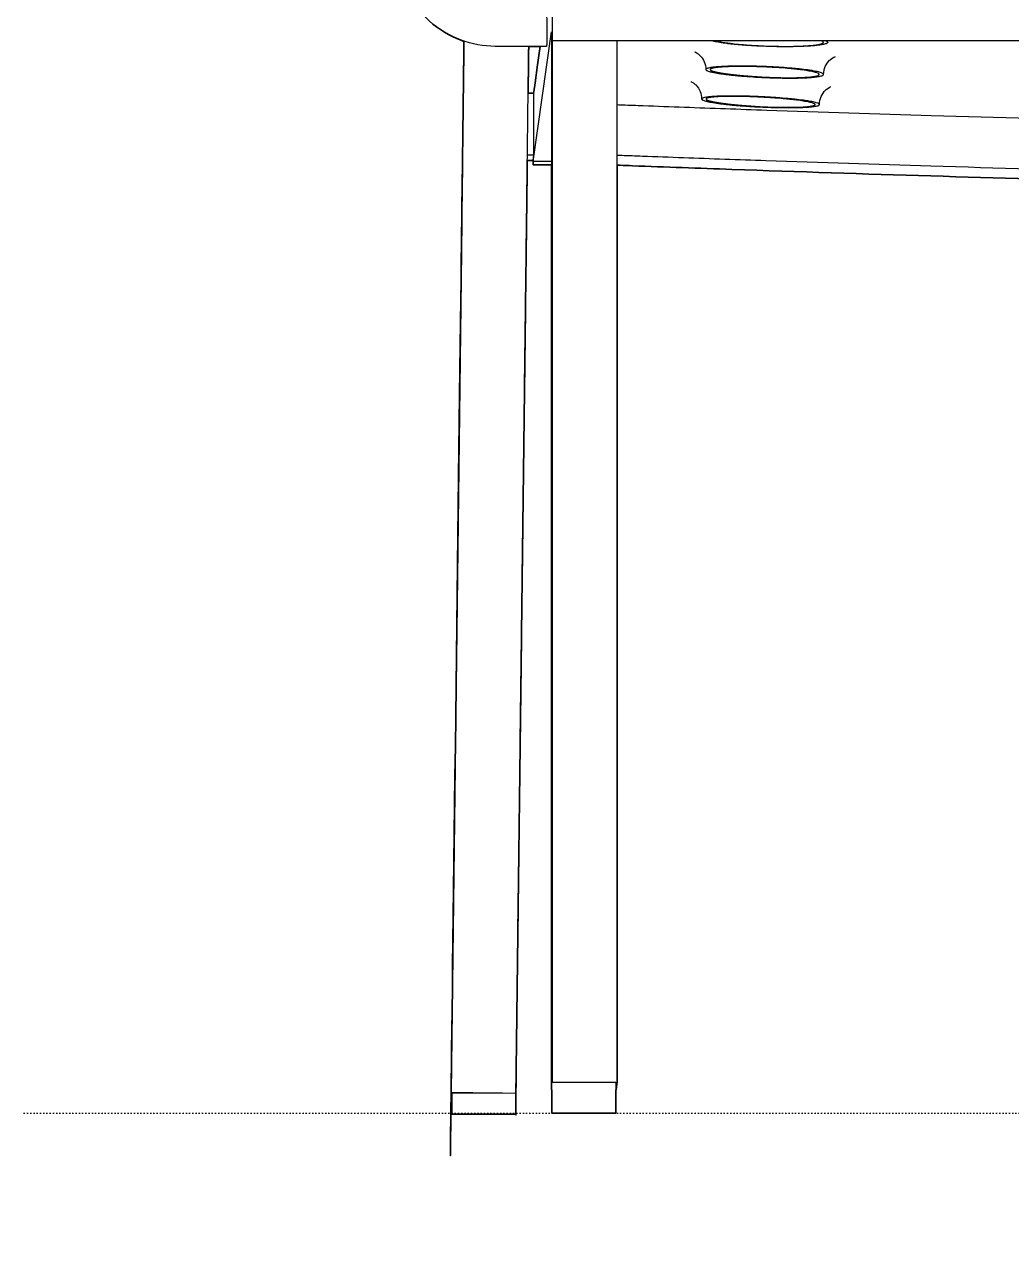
# Model space of a CAD drawing. Header units: millimetres. Extents: x 0 to 2809, y -1128 to 717.
# Drawn here: x 0 to 335.1, y -43 to 369.6 of the extents above; entities that cross this region are included whole.
import ezdxf

# ---------------------------------------------------------------- set-up
doc = ezdxf.new("R2010")
doc.units = ezdxf.units.MM
doc.linetypes.add('Dots', pattern=[1, 0, -1])
doc.layers.add('Blocks', color=7, linetype='Continuous')
for name, color, linetype, lineweight, true_color in [('Blocks$Inner', 7, 'Continuous', 25, 0x007f00), ('Blocks$Outline', 7, 'Continuous', 35, 0xff3f3f), ('Groud', 7, 'Dots', 25, 0x243775)]:
    doc.layers.add(name, color=color, linetype=linetype, lineweight=lineweight, true_color=true_color)

# ---------------------------------------------------------------- blocks, each defined once
blk = doc.blocks.new('Balcony Lounge Bench w Arm Front')
at = {"layer": 'Blocks$Inner'}
for points in [[(178.93, 321.91), (172.68, 321.91), (172.69, 322.96), (178.93, 367.06), (178.93, 7.89), (179.03, 7.89)], [(179.21, 364.18), (179.2, 364), (179.2, 10.55)], [(200.83, 7.89), (200.94, 7.89), (201.2, 10.55), (201.21, 364), (179.2, 364)], [(1224.49, 364), (1060.55, 364), (874.6, 364), (778.67, 364), (712.85, 364), (647.03, 364), (551.1, 364), (365.15, 364), (201.21, 364)], [(172.86, 346.24), (172.92, 346.62), (173.35, 349.7), (174.22, 355.86), (174.33, 356.63), (174.44, 357.4), (174.66, 358.94), (175.1, 362.02), (175.11, 362.1)], [(170.73, 323.39), (172.68, 323.38), (172.69, 323.48), (172.93, 325.14), (170.76, 325.14)], [(148.36, 292.51), (144.87, 7.02), (166.87, 6.74)]]:
    blk.add_lwpolyline(points, dxfattribs=at)
for points, knots in [([(159.84, 362.1), (155.9, 362.1), (151.96, 362.8), (148.27, 364.17), (144.31, 365.63), (140.63, 367.86), (137.51, 370.69), (134.39, 373.52), (131.82, 376.96), (130.01, 380.75), (128.31, 384.27), (127.27, 388.11), (126.95, 392)], [245.560472, 245.560472, 245.560472, 245.560472, 257.438927, 257.438927, 257.438927, 270.218549, 270.218549, 270.218549, 283.010928, 283.010928, 283.010928, 294.918124, 294.918124, 294.918124, 294.918124]), ([(179.19, 379.96), (179.19, 379.9), (179.19, 379.87), (179.19, 379.67), (179.19, 379.48), (179.19, 378.93), (179.19, 378.56), (179.19, 377.45), (179.19, 376.71), (179.19, 374.5), (179.2, 373.02), (179.2, 369.09), (179.2, 366.63), (179.21, 364.18)], [19.087809, 19.087809, 19.087809, 19.087809, 19.162722, 19.162722, 19.762027, 19.762027, 20.960637, 20.960637, 23.357858, 23.357858, 28.152299, 28.152299, 36.12911, 36.12911, 36.12911, 36.12911]), ([(177.28, 372.1), (177.29, 372.1), (177.3, 371.92), (177.33, 370.96), (177.34, 369.92), (177.34, 368.66), (177.35, 367.4), (177.35, 366.03), (177.33, 363.66), (177.32, 362.76), (177.3, 362.35)], [212.002112, 212.002112, 212.002112, 212.002112, 214.40128, 214.40128, 218.430169, 218.430169, 218.430169, 222.458983, 222.458983, 226.487763, 226.487763, 226.487763, 226.487763]), ([(250.7, 362.12), (250.68, 362.13), (250.65, 362.13), (249.98, 362.15), (249.33, 362.18), (247.41, 362.28), (246.17, 362.35), (244.35, 362.48), (243.76, 362.52), (242.61, 362.62), (242.05, 362.66), (240.97, 362.77), (240.45, 362.82), (239.7, 362.9), (239.45, 362.93), (238.96, 362.98), (238.73, 363.01), (237.57, 363.15), (236.75, 363.27), (235.67, 363.45), (235.34, 363.51), (234.88, 363.61), (234.73, 363.64), (234.45, 363.7), (234.32, 363.73), (233.89, 363.84), (233.63, 363.92), (233.41, 364)], [62.897872, 62.897872, 62.897872, 62.897872, 62.96315, 62.96315, 64.927697, 64.927697, 68.856792, 68.856792, 70.82134, 70.82134, 72.785887, 72.785887, 74.750434, 74.750434, 75.732708, 75.732708, 76.714982, 76.714982, 80.644077, 80.644077, 82.608624, 82.608624, 83.590898, 83.590898, 84.573172, 84.573172, 87.045693, 87.045693, 87.045693, 87.045693]), ([(234.94, 364), (234.96, 363.99), (234.98, 363.99), (235.18, 363.92), (235.38, 363.86), (235.72, 363.78), (235.85, 363.75), (236.1, 363.69), (236.24, 363.66), (236.95, 363.51), (237.62, 363.4), (238.77, 363.23), (239.17, 363.18), (239.82, 363.1), (240.04, 363.07), (240.49, 363.02), (240.71, 362.99), (241.88, 362.86), (242.88, 362.77), (244.48, 362.63), (245.03, 362.59), (246.15, 362.51), (246.72, 362.47), (248.45, 362.37), (249.63, 362.3), (250.85, 362.25)], [52.746069, 52.746069, 52.746069, 52.746069, 53.057077, 53.057077, 55.709931, 55.709931, 57.036358, 57.036358, 58.362785, 58.362785, 63.668493, 63.668493, 66.321347, 66.321347, 67.647773, 67.647773, 68.9742, 68.9742, 74.279908, 74.279908, 76.932762, 76.932762, 79.585616, 79.585616, 84.891324, 84.891324, 84.891324, 84.891324]), ([(272.05, 364.01), (272.26, 363.92), (272.42, 363.84), (272.62, 363.69), (272.68, 363.63), (272.73, 363.5), (272.73, 363.43), (272.63, 363.24), (272.44, 363.12), (271.98, 362.95), (271.8, 362.89), (271.37, 362.78), (271.13, 362.73), (270.34, 362.58), (269.7, 362.49), (268.58, 362.36), (268.18, 362.33), (267.35, 362.25), (266.91, 362.22), (265.99, 362.16), (265.51, 362.13), (264.51, 362.08), (263.99, 362.06), (262.37, 362.01), (261.24, 361.98), (259.48, 361.97), (258.88, 361.96), (257.66, 361.97), (257.03, 361.97), (255.15, 361.99), (253.89, 362.02), (252.61, 362.06)], [24.219435, 24.219435, 24.219435, 24.219435, 26.679948, 26.679948, 28.585659, 28.585659, 30.491369, 30.491369, 34.30279, 34.30279, 36.208501, 36.208501, 38.114212, 38.114212, 41.925633, 41.925633, 43.831343, 43.831343, 45.737054, 45.737054, 47.642764, 47.642764, 49.548475, 49.548475, 53.359896, 53.359896, 55.265607, 55.265607, 57.171317, 57.171317, 60.982738, 60.982738, 60.982738, 60.982738]), ([(252.62, 362.19), (253.8, 362.15), (254.97, 362.12), (256.71, 362.1), (257.29, 362.09), (258.42, 362.09), (258.97, 362.09), (260.6, 362.1), (261.65, 362.12), (263.14, 362.17), (263.63, 362.19), (264.55, 362.23), (264.99, 362.26), (265.84, 362.31), (266.25, 362.34), (267.02, 362.41), (267.39, 362.44), (268.43, 362.56), (269.02, 362.64), (269.75, 362.78), (269.98, 362.83), (270.37, 362.93), (270.54, 362.99), (270.96, 363.15), (271.13, 363.26), (271.22, 363.41), (271.22, 363.44), (271.22, 363.48)], [86.662972, 86.662972, 86.662972, 86.662972, 90.188654, 90.188654, 91.951495, 91.951495, 93.714336, 93.714336, 97.240019, 97.240019, 99.00286, 99.00286, 100.765701, 100.765701, 102.528542, 102.528542, 104.291383, 104.291383, 107.817066, 107.817066, 109.579907, 109.579907, 111.342748, 111.342748, 114.86843, 114.86843, 115.857402, 115.857402, 115.857402, 115.857402]), ([(271.22, 363.48), (271.22, 363.5), (271.22, 363.53), (271.18, 363.62), (271.13, 363.68), (270.93, 363.83), (270.76, 363.91), (270.53, 364)], [115.857402, 115.857402, 115.857402, 115.857402, 116.631271, 116.631271, 118.394112, 118.394112, 120.959101, 120.959101, 120.959101, 120.959101]), ([(227.64, 360.16), (227.63, 360.17), (227.7, 360.14), (227.86, 360.07), (227.97, 360.01), (228.13, 359.93), (228.34, 359.8), (228.59, 359.64), (228.89, 359.42), (229.22, 359.12), (229.29, 359.05), (229.37, 358.98), (229.44, 358.91), (230.53, 357.79), (231.32, 356.07), (231.32, 354.24)], [31.441992, 31.441992, 31.441992, 31.441992, 33.412142, 33.412142, 33.412142, 34.834972, 34.834972, 34.834972, 36.578069, 36.578069, 36.578069, 36.975556, 36.975556, 36.975556, 42.859267, 42.859267, 42.859267, 42.859267]), ([(251.48, 355.23), (251.15, 355.24), (250.82, 355.25), (250.16, 355.27), (249.84, 355.29), (248.86, 355.32), (248.22, 355.33), (246.94, 355.36), (246.3, 355.37), (245.05, 355.39), (244.42, 355.39), (242.6, 355.4), (241.44, 355.39), (239.8, 355.36), (239.27, 355.34), (238.25, 355.31), (237.76, 355.29), (236.36, 355.22), (235.53, 355.17), (234.42, 355.07), (234.07, 355.03), (233.44, 354.95), (233.16, 354.91), (232.65, 354.83), (232.43, 354.78), (232.04, 354.69), (231.87, 354.64), (231.47, 354.48), (231.33, 354.37), (231.32, 354.25)], [137.071763, 137.071763, 137.071763, 137.071763, 138.054871, 138.054871, 139.037978, 139.037978, 141.004193, 141.004193, 142.970408, 142.970408, 144.936623, 144.936623, 148.869053, 148.869053, 150.835268, 150.835268, 152.801483, 152.801483, 156.733913, 156.733913, 158.700128, 158.700128, 160.666342, 160.666342, 162.632557, 162.632557, 164.598772, 164.598772, 168.531202, 168.531202, 168.531202, 168.531202]), ([(269.82, 352.55), (269.82, 352.57), (269.81, 352.6), (269.78, 352.68), (269.72, 352.74), (269.48, 352.92), (269.21, 353.04), (268.64, 353.23), (268.42, 353.29), (267.94, 353.41), (267.67, 353.47), (267.09, 353.6), (266.78, 353.66), (266.1, 353.78), (265.74, 353.84), (264.58, 354.02), (263.73, 354.13), (262.36, 354.29), (261.88, 354.35), (260.89, 354.45), (260.38, 354.5), (258.81, 354.64), (257.73, 354.73), (256.04, 354.85), (255.46, 354.89), (254.3, 354.96), (253.72, 354.99), (253.13, 355.02)], [259.627686, 259.627686, 259.627686, 259.627686, 260.41023, 260.41023, 262.177288, 262.177288, 265.711404, 265.711404, 267.478462, 267.478462, 269.24552, 269.24552, 271.012578, 271.012578, 272.779635, 272.779635, 276.313751, 276.313751, 278.080809, 278.080809, 279.847867, 279.847867, 283.381983, 283.381983, 285.149041, 285.149041, 286.916099, 286.916099, 286.916099, 286.916099]), ([(271.32, 352.55), (271.32, 352.57), (271.31, 352.6), (271.27, 352.69), (271.22, 352.75), (270.95, 352.94), (270.66, 353.07), (270.05, 353.27), (269.81, 353.34), (269.29, 353.47), (269, 353.54), (268.37, 353.66), (268.03, 353.73), (267.3, 353.86), (266.9, 353.92), (265.65, 354.11), (264.74, 354.23), (263.25, 354.4), (262.74, 354.45), (261.66, 354.56), (261.11, 354.61), (259.42, 354.76), (258.24, 354.85), (256.42, 354.97), (255.8, 355.01), (254.54, 355.08), (253.91, 355.12), (253.28, 355.15)], [105.771648, 105.771648, 105.771648, 105.771648, 106.617513, 106.617513, 108.527702, 108.527702, 112.34808, 112.34808, 114.258269, 114.258269, 116.168458, 116.168458, 118.078647, 118.078647, 119.988837, 119.988837, 123.809215, 123.809215, 125.719404, 125.719404, 127.629593, 127.629593, 131.449972, 131.449972, 133.360161, 133.360161, 135.27035, 135.27035, 135.27035, 135.27035]), ([(271.32, 352.57), (271.32, 354.48), (272.17, 356.23), (273.35, 357.36), (273.39, 357.4), (273.43, 357.44), (273.48, 357.48), (274.54, 358.45), (275.19, 358.6), (275.29, 358.61)], [0.020965, 0.020965, 0.020965, 0.020965, 6.126511, 6.126511, 6.126511, 6.351911, 6.351911, 6.351911, 11.612078, 11.612078, 11.612078, 11.612078]), ([(231.32, 354.24), (231.32, 354.18), (231.35, 354.13), (231.43, 354.04), (231.47, 354.01), (231.56, 353.95), (231.61, 353.92), (231.92, 353.76), (232.28, 353.63), (232.9, 353.47), (233.03, 353.43), (233.3, 353.37), (233.45, 353.34), (233.91, 353.24), (234.24, 353.17), (235.31, 352.97), (236.13, 352.85), (237.28, 352.69), (237.52, 352.66), (238, 352.59), (238.25, 352.56), (239, 352.47), (239.52, 352.41), (240.6, 352.3), (241.15, 352.24), (242.02, 352.16), (242.31, 352.13), (242.9, 352.08), (243.2, 352.05), (244.71, 351.93), (245.95, 351.83), (247.87, 351.71), (248.52, 351.67), (249.23, 351.63), (249.3, 351.63), (249.36, 351.63)], [42.859267, 42.859267, 42.859267, 42.859267, 44.651073, 44.651073, 45.63418, 45.63418, 46.617288, 46.617288, 50.549718, 50.549718, 51.532825, 51.532825, 52.515933, 52.515933, 54.482147, 54.482147, 58.414577, 58.414577, 59.397685, 59.397685, 60.380792, 60.380792, 62.347007, 62.347007, 64.313222, 64.313222, 65.29633, 65.29633, 66.279437, 66.279437, 70.211867, 70.211867, 72.178082, 72.178082, 72.369436, 72.369436, 72.369436, 72.369436]), ([(251.15, 351.54), (252.43, 351.48), (253.7, 351.43), (255.58, 351.38), (256.2, 351.37), (257.43, 351.35), (258.03, 351.34), (259.8, 351.32), (260.93, 351.33), (262.55, 351.35), (263.08, 351.36), (264.08, 351.39), (264.56, 351.41), (265.48, 351.45), (265.92, 351.48), (266.76, 351.53), (267.16, 351.56), (268.29, 351.66), (268.92, 351.74), (269.73, 351.87), (269.97, 351.91), (270.39, 352.01), (270.58, 352.06), (271.04, 352.22), (271.22, 352.33), (271.31, 352.48), (271.32, 352.51), (271.32, 352.55)], [74.144297, 74.144297, 74.144297, 74.144297, 77.964675, 77.964675, 79.874864, 79.874864, 81.785054, 81.785054, 85.605432, 85.605432, 87.515621, 87.515621, 89.42581, 89.42581, 91.335999, 91.335999, 93.246188, 93.246188, 97.066567, 97.066567, 98.976756, 98.976756, 100.886945, 100.886945, 104.707323, 104.707323, 105.771648, 105.771648, 105.771648, 105.771648]), ([(251.16, 351.67), (252.35, 351.61), (253.52, 351.56), (255.26, 351.51), (255.84, 351.49), (256.97, 351.47), (257.53, 351.46), (259.16, 351.44), (260.21, 351.44), (261.71, 351.46), (262.2, 351.47), (263.12, 351.49), (263.57, 351.51), (264.42, 351.54), (264.83, 351.57), (265.6, 351.61), (265.98, 351.64), (267.01, 351.73), (267.6, 351.8), (268.34, 351.92), (268.57, 351.96), (268.96, 352.05), (269.13, 352.09), (269.56, 352.24), (269.73, 352.34), (269.81, 352.48), (269.82, 352.51), (269.82, 352.55)], [230.370246, 230.370246, 230.370246, 230.370246, 233.904362, 233.904362, 235.67142, 235.67142, 237.438478, 237.438478, 240.972594, 240.972594, 242.739651, 242.739651, 244.506709, 244.506709, 246.273767, 246.273767, 248.040825, 248.040825, 251.574941, 251.574941, 253.341999, 253.341999, 255.109057, 255.109057, 258.643172, 258.643172, 259.627686, 259.627686, 259.627686, 259.627686]), ([(226.21, 350.17), (226.21, 350.17), (226.27, 350.15), (226.41, 350.08), (226.52, 350.03), (226.67, 349.96), (226.87, 349.83), (227.12, 349.68), (227.41, 349.48), (227.73, 349.19), (227.83, 349.1), (227.94, 349), (228.04, 348.89), (229.13, 347.77), (229.91, 346.06), (229.91, 344.22)], [31.536897, 31.536897, 31.536897, 31.536897, 33.415913, 33.415913, 33.415913, 34.829079, 34.829079, 34.829079, 36.549699, 36.549699, 36.549699, 37.101306, 37.101306, 37.101306, 42.957028, 42.957028, 42.957028, 42.957028]), ([(269.91, 342.34), (269.91, 344.25), (270.76, 346.03), (271.96, 347.19), (272.05, 347.27), (272.14, 347.35), (272.23, 347.43), (272.95, 348.05), (273.47, 348.31), (273.76, 348.42)], [117.54892, 117.54892, 117.54892, 117.54892, 123.64405, 123.64405, 123.64405, 124.091917, 124.091917, 124.091917, 127.522746, 127.522746, 127.522746, 127.522746]), ([(250.08, 344.98), (249.75, 345), (249.42, 345.01), (248.77, 345.04), (248.44, 345.05), (247.46, 345.09), (246.82, 345.12), (245.54, 345.16), (244.91, 345.17), (243.96, 345.19), (243.65, 345.2), (243.03, 345.21), (242.72, 345.22), (241.2, 345.24), (240.05, 345.24), (238.41, 345.23), (237.88, 345.22), (236.85, 345.2), (236.36, 345.18), (234.96, 345.13), (234.13, 345.09), (233.02, 345), (232.67, 344.97), (232.04, 344.9), (231.76, 344.86), (231.25, 344.78), (231.03, 344.74), (230.63, 344.65), (230.47, 344.61), (230.07, 344.46), (229.93, 344.35), (229.91, 344.24)], [159.766668, 159.766668, 159.766668, 159.766668, 160.749884, 160.749884, 161.7331, 161.7331, 163.699532, 163.699532, 165.665964, 165.665964, 166.64918, 166.64918, 167.632396, 167.632396, 171.56526, 171.56526, 173.531692, 173.531692, 175.498124, 175.498124, 179.430988, 179.430988, 181.39742, 181.39742, 183.363852, 183.363852, 185.330284, 185.330284, 187.296716, 187.296716, 191.22958, 191.22958, 191.22958, 191.22958]), ([(229.91, 344.22), (229.91, 344.17), (229.94, 344.12), (230.02, 344.04), (230.06, 344.01), (230.15, 343.94), (230.2, 343.91), (230.51, 343.76), (230.88, 343.63), (231.49, 343.47), (231.62, 343.44), (231.89, 343.37), (232.04, 343.34), (232.5, 343.24), (232.83, 343.17), (233.9, 342.98), (234.72, 342.85), (235.87, 342.69), (236.11, 342.66), (236.59, 342.6), (236.84, 342.57), (237.59, 342.48), (238.11, 342.42), (239.19, 342.3), (239.74, 342.24), (240.6, 342.16), (240.89, 342.13), (241.49, 342.08), (241.79, 342.06), (243.3, 341.93), (244.54, 341.83), (246.46, 341.71), (247.1, 341.67), (247.84, 341.63), (247.91, 341.62), (247.99, 341.62)], [42.957028, 42.957028, 42.957028, 42.957028, 44.738124, 44.738124, 45.72134, 45.72134, 46.704556, 46.704556, 50.63742, 50.63742, 51.620636, 51.620636, 52.603852, 52.603852, 54.570284, 54.570284, 58.503148, 58.503148, 59.486364, 59.486364, 60.46958, 60.46958, 62.436012, 62.436012, 64.402444, 64.402444, 65.38566, 65.38566, 66.368876, 66.368876, 70.30174, 70.30174, 72.268172, 72.268172, 72.500084, 72.500084, 72.500084, 72.500084]), ([(268.41, 342.34), (268.41, 342.36), (268.41, 342.39), (268.37, 342.46), (268.32, 342.51), (268.07, 342.68), (267.8, 342.79), (267.23, 342.96), (267.01, 343.02), (266.53, 343.14), (266.26, 343.2), (265.68, 343.31), (265.36, 343.37), (264.68, 343.49), (264.32, 343.55), (263.16, 343.72), (262.31, 343.83), (260.93, 343.99), (260.45, 344.05), (259.46, 344.15), (258.95, 344.2), (257.38, 344.35), (256.29, 344.44), (254.6, 344.57), (254.03, 344.61), (252.87, 344.69), (252.28, 344.73), (251.69, 344.76)], [384.634927, 384.634927, 384.634927, 384.634927, 385.792448, 385.792448, 388.371963, 388.371963, 393.530994, 393.530994, 396.110509, 396.110509, 398.690024, 398.690024, 401.269539, 401.269539, 403.849054, 403.849054, 409.008084, 409.008084, 411.587599, 411.587599, 414.167114, 414.167114, 419.326144, 419.326144, 421.905659, 421.905659, 424.485174, 424.485174, 424.485174, 424.485174]), ([(269.91, 342.34), (269.91, 342.36), (269.91, 342.39), (269.87, 342.47), (269.81, 342.53), (269.55, 342.7), (269.25, 342.82), (268.63, 343.01), (268.4, 343.07), (267.87, 343.2), (267.58, 343.26), (266.95, 343.38), (266.61, 343.44), (265.88, 343.56), (265.49, 343.63), (264.23, 343.81), (263.32, 343.93), (261.83, 344.1), (261.31, 344.15), (260.24, 344.26), (259.68, 344.32), (257.98, 344.47), (256.81, 344.56), (254.98, 344.7), (254.36, 344.74), (253.11, 344.82), (252.47, 344.86), (251.84, 344.89)], [117.54892, 117.54892, 117.54892, 117.54892, 118.706451, 118.706451, 121.286112, 121.286112, 126.445435, 126.445435, 129.025096, 129.025096, 131.604757, 131.604757, 134.184419, 134.184419, 136.76408, 136.76408, 141.923403, 141.923403, 144.503064, 144.503064, 147.082725, 147.082725, 152.242048, 152.242048, 154.821709, 154.821709, 157.40137, 157.40137, 157.40137, 157.40137]), ([(712.85, 332.4), (667.86, 332.4), (622.87, 332.62), (577.88, 333.07), (532.87, 333.53), (487.86, 334.22), (442.86, 335.13), (397.85, 336.04), (352.85, 337.17), (307.86, 338.54), (289.23, 339.1), (270.6, 339.71), (251.98, 340.35), (242.66, 340.68), (233.35, 341.01), (224.04, 341.35), (219.38, 341.52), (214.73, 341.7), (210.07, 341.87), (207.74, 341.96), (205.41, 342.05), (203.09, 342.14), (202.5, 342.16), (201.92, 342.18), (201.34, 342.2), (201.29, 342.21), (201.25, 342.21), (201.21, 342.21)], [-518.79142, -518.79142, -518.79142, -518.79142, -383.814278, -383.814278, -383.814278, -248.76604, -248.76604, -248.76604, -113.7149, -113.7149, -113.7149, -57.79422, -57.79422, -57.79422, -29.839201, -29.839201, -29.839201, -15.856407, -15.856407, -15.856407, -8.866597, -8.866597, -8.866597, -7.115836, -7.115836, -7.115836, -6.985128, -6.985128, -6.985128, -6.985128]), ([(249.73, 341.53), (251.02, 341.47), (252.28, 341.42), (254.17, 341.36), (254.79, 341.34), (256.02, 341.32), (256.62, 341.31), (258.39, 341.28), (259.52, 341.28), (261.15, 341.3), (261.67, 341.3), (262.68, 341.33), (263.16, 341.34), (264.08, 341.37), (264.52, 341.39), (265.36, 341.44), (265.76, 341.46), (266.88, 341.55), (267.52, 341.62), (268.32, 341.73), (268.56, 341.77), (268.99, 341.86), (269.17, 341.9), (269.63, 342.04), (269.82, 342.14), (269.9, 342.28), (269.91, 342.31), (269.91, 342.34)], [74.852209, 74.852209, 74.852209, 74.852209, 80.011531, 80.011531, 82.591192, 82.591192, 85.170854, 85.170854, 90.330176, 90.330176, 92.909838, 92.909838, 95.489499, 95.489499, 98.06916, 98.06916, 100.648822, 100.648822, 105.808144, 105.808144, 108.387806, 108.387806, 110.967467, 110.967467, 116.126789, 116.126789, 117.54892, 117.54892, 117.54892, 117.54892]), ([(249.75, 341.66), (250.93, 341.6), (252.11, 341.54), (253.85, 341.48), (254.43, 341.47), (255.56, 341.44), (256.12, 341.43), (257.76, 341.4), (258.8, 341.4), (260.3, 341.4), (260.79, 341.41), (261.72, 341.43), (262.16, 341.44), (263.02, 341.47), (263.42, 341.48), (264.2, 341.52), (264.57, 341.54), (265.61, 341.62), (266.2, 341.68), (266.94, 341.78), (267.16, 341.82), (267.56, 341.89), (267.73, 341.94), (268.15, 342.06), (268.33, 342.16), (268.41, 342.28), (268.41, 342.31), (268.41, 342.34)], [341.940692, 341.940692, 341.940692, 341.940692, 347.099723, 347.099723, 349.679238, 349.679238, 352.258753, 352.258753, 357.417783, 357.417783, 359.997298, 359.997298, 362.576813, 362.576813, 365.156328, 365.156328, 367.735843, 367.735843, 372.894873, 372.894873, 375.474388, 375.474388, 378.053903, 378.053903, 383.212933, 383.212933, 384.634927, 384.634927, 384.634927, 384.634927]), ([(712.85, 315.28), (667.9, 315.28), (622.95, 315.5), (578, 315.95), (532.94, 316.41), (487.88, 317.1), (442.83, 318.01), (397.77, 318.92), (352.72, 320.05), (307.68, 321.41), (289.03, 321.98), (270.38, 322.59), (251.73, 323.23), (242.41, 323.56), (233.08, 323.89), (223.76, 324.23), (219.1, 324.4), (214.44, 324.58), (209.78, 324.75), (207.45, 324.84), (205.11, 324.93), (202.78, 325.02), (202.25, 325.04), (201.72, 325.06), (201.19, 325.08)], [525.53183, 525.53183, 525.53183, 525.53183, 660.389243, 660.389243, 660.389243, 795.588988, 795.588988, 795.588988, 930.794132, 930.794132, 930.794132, 986.778897, 986.778897, 986.778897, 1014.764977, 1014.764977, 1014.764977, 1028.762971, 1028.762971, 1028.762971, 1035.760289, 1035.760289, 1035.760289, 1037.350876, 1037.350876, 1037.350876, 1037.350876]), ([(712.85, 311.99), (667.84, 311.99), (622.82, 312.2), (532.79, 313.11), (487.77, 313.8), (397.73, 315.62), (352.72, 316.74), (285.21, 318.79), (262.71, 319.53), (228.96, 320.72), (216.3, 321.18), (203.3, 321.68), (201.55, 321.74), (201.21, 321.76)], [540.333851, 540.333851, 540.333851, 540.333851, 675.38338, 675.38338, 810.478825, 810.478825, 945.574271, 945.574271, 1013.121994, 1013.121994, 1046.895855, 1051.117588, 1052.152137, 1052.152137, 1052.152137, 1052.152137]), ([(179.03, 0), (179.03, 0), (179.03, 0.26), (179.03, 0.52), (179.03, 0.98), (179.03, 1.9), (179.03, 6.21), (179.03, 10.52)], [94.288245, 94.288245, 94.288245, 94.288245, 99.948157, 99.948157, 99.948157, 109.790262, 119.632367, 119.632367, 119.632367, 119.632367]), ([(200.83, 10.52), (200.83, 6.21), (200.83, 1.9), (200.83, 0.98), (200.83, 0.52), (200.83, 0.26), (200.83, 0), (200.83, 0)], [141.432367, 141.432367, 141.432367, 141.432367, 151.274472, 161.116578, 161.116578, 161.116578, 166.77649, 166.77649, 166.77649, 166.77649])]:
    blk.add_open_spline(points, degree=3, knots=knots, dxfattribs=at)
for points, weights in [([(149.23, 363.83), (148.79, 327.82), (148.36, 292.51)], [0.988274992402, 0.979557793816, 1]), ([(170.35, 292.23), (170.78, 326.81), (171.21, 362.1)], [1, 0.979977500563, 0.987929331919]), ([(172.93, 325.14), (172.94, 335.18), (172.94, 345.25)], [1, 0.998783513847, 0.999884603734]), ([(172.94, 345.25), (172.94, 345.75), (172.94, 346.25)], [0.999884603734, 0.999939428973, 1])]:
    blk.add_rational_spline(points, weights, degree=2, dxfattribs=at)
for points, degree in [([(177.28, 362.1), (171.47, 362.1), (165.65, 362.1), (159.84, 362.1)], 3), ([(177.3, 362.35), (177.3, 362.18), (177.29, 362.1), (177.28, 362.1)], 3), ([(227.64, 360.16), (227.64, 360.16), (227.65, 360.16), (227.66, 360.16)], 3), ([(227.66, 360.16), (227.66, 360.16), (227.65, 360.16), (227.64, 360.16)], 3), ([(252.61, 362.06), (251.97, 362.08), (251.33, 362.1), (250.7, 362.12)], 3), ([(253.13, 355.02), (252.58, 355.05), (252.02, 355.07), (251.47, 355.1)], 3), ([(253.28, 355.15), (252.68, 355.18), (252.08, 355.2), (251.48, 355.23)], 3), ([(249.36, 351.63), (249.95, 351.59), (250.55, 351.56), (251.15, 351.54)], 3), ([(249.51, 351.76), (250.06, 351.72), (250.61, 351.69), (251.16, 351.67)], 3), ([(172.94, 346.25), (171.98, 346.25), (171.01, 346.25)], 2), ([(251.69, 344.76), (251.15, 344.79), (250.61, 344.82), (250.07, 344.85)], 3), ([(251.84, 344.89), (251.25, 344.92), (250.67, 344.95), (250.08, 344.98)], 3), ([(247.99, 341.62), (248.57, 341.59), (249.15, 341.55), (249.73, 341.53)], 3), ([(248.13, 341.75), (248.67, 341.71), (249.21, 341.68), (249.75, 341.66)], 3), ([(172.69, 322.96), (172.69, 323.1), (172.69, 323.24), (172.68, 323.38)], 3), ([(178.91, 322.97), (175.8, 322.97), (172.69, 322.96)], 2), ([(166.86, 6.74), (168.61, 149.49), (170.35, 292.23)], 2), ([(179.03, 10.52), (189.93, 10.52), (200.83, 10.52)], 2), ([(145.06, 7.02), (145.06, 6.95), (145.06, 6.87), (145.06, 6.8)], 3), ([(145.06, 6.8), (145.06, 2.58), (145.06, 0.46), (145.06, -0.17)], 3), ([(145.06, 6.8), (153.68, 6.8), (162.3, 6.8)], 2), ([(166.86, -0.17), (166.86, 0.46), (166.86, 2.56), (166.86, 6.74)], 3), ([(200.83, 0), (189.93, 0), (179.03, 0)], 2), ([(145.06, -0.17), (145.06, -0.32), (145.06, -0.39), (145.06, -0.39)], 3), ([(145.06, -0.39), (155.96, -0.39), (166.86, -0.39)], 2), ([(166.86, -0.39), (166.86, -0.39), (166.86, -0.32), (166.86, -0.17)], 3)]:
    blk.add_open_spline(points, degree=degree, dxfattribs=at)
for points, weights, knots in [([(251.47, 355.1), (251.41, 355.1), (251.36, 355.1), (251.31, 355.1), (250.7, 355.13), (250.09, 355.15), (249.49, 355.17), (248.28, 355.21), (247.1, 355.24), (245.94, 355.26), (245.36, 355.27), (244.78, 355.27), (244.22, 355.27), (243.66, 355.28), (243.12, 355.28), (242.59, 355.27), (242.06, 355.27), (241.54, 355.27), (241.04, 355.26), (240.53, 355.25), (240.05, 355.24), (239.57, 355.22), (238.63, 355.19), (237.78, 355.15), (237.01, 355.1), (236.63, 355.08), (236.27, 355.05), (235.93, 355.02), (235.77, 355), (235.6, 354.99), (235.45, 354.97), (235.29, 354.96), (235.14, 354.94), (235, 354.92), (234.43, 354.85), (233.97, 354.77), (233.61, 354.68), (233.53, 354.66), (233.45, 354.64), (233.37, 354.62), (233.3, 354.59), (233.23, 354.57), (233.17, 354.54), (233.05, 354.5), (232.97, 354.45), (232.91, 354.4), (232.85, 354.34), (232.82, 354.29), (232.82, 354.24)], [1, 1.00000000011, 1.00000000022, 1.00000000033, 1.00000000033, 1.00000000033, 1.00000000033, 1.00000000033, 1.00000000033, 1.00000000033, 1.00000000033, 1.00000000033, 1.00000000033, 1.00000000033, 1.00000000033, 1.00000000033, 1.00000000033, 1.00000000032, 1.00000000032, 1.00000000032, 1.00000000032, 1.00000000032, 1.00000000032, 1.00000000032, 1.00000000032, 1.00000000032, 1.00000000032, 1.00000000032, 1.00000000032, 1.00000000032, 1.00000000032, 1.00000000032, 1.00000000032, 1.00000000032, 1.00000000032, 1.00000000032, 1.00000000032, 1.00000000032, 1.00000000032, 1.00000000032, 1.00000000032, 1.00000000032, 1.00000000032, 1.00000000032, 1.00000000032, 1.00000000032, 1.00000000032, 1.00000000032, 1.00000000032], [145.500738, 145.500738, 145.500738, 145.500738, 145.736241, 145.736241, 145.736241, 148.397392, 148.397392, 148.397392, 153.691289, 153.691289, 153.691289, 156.358038, 156.358038, 156.358038, 159.004545, 159.004545, 159.004545, 161.645197, 161.645197, 161.645197, 164.305401, 164.305401, 164.305401, 169.608315, 169.608315, 169.608315, 172.256424, 172.256424, 172.256424, 173.590731, 173.590731, 173.590731, 174.92118, 174.92118, 174.92118, 180.212175, 180.212175, 180.212175, 181.539235, 181.539235, 181.539235, 182.8739, 182.8739, 182.8739, 185.526539, 185.526539, 185.526539, 188.165402, 188.165402, 188.165402, 188.165402]), ([(232.82, 354.24), (232.82, 354.18), (232.85, 354.13), (232.91, 354.07), (232.94, 354.04), (232.98, 354.01), (233.02, 353.98), (233.07, 353.95), (233.12, 353.92), (233.18, 353.89), (233.3, 353.84), (233.44, 353.78), (233.62, 353.71), (233.79, 353.65), (234, 353.59), (234.23, 353.53), (234.34, 353.5), (234.47, 353.47), (234.6, 353.44), (234.73, 353.41), (234.87, 353.38), (235.01, 353.34), (235.58, 353.22), (236.26, 353.1), (237.02, 352.97), (237.4, 352.91), (237.81, 352.85), (238.24, 352.79), (238.46, 352.76), (238.68, 352.73), (238.91, 352.7), (239.13, 352.67), (239.36, 352.64), (239.59, 352.61), (240.53, 352.5), (241.53, 352.39), (242.6, 352.28), (243.13, 352.23), (243.69, 352.18), (244.25, 352.13), (244.81, 352.08), (245.38, 352.04), (245.96, 351.99), (247.11, 351.9), (248.29, 351.83), (249.51, 351.76)], [1.00000000032, 1.00000000032, 1.00000000032, 1.00000000032, 1.00000000032, 1.00000000032, 1.00000000032, 1.00000000032, 1.00000000032, 1.00000000032, 1.00000000032, 1.00000000032, 1.00000000032, 1.00000000032, 1.00000000032, 1.00000000032, 1.00000000032, 1.00000000032, 1.00000000032, 1.00000000032, 1.00000000032, 1.00000000032, 1.00000000032, 1.00000000032, 1.00000000032, 1.00000000032, 1.00000000032, 1.00000000032, 1.00000000032, 1.00000000032, 1.00000000032, 1.00000000032, 1.00000000032, 1.00000000032, 1.00000000033, 1.00000000033, 1.00000000033, 1.00000000033, 1.00000000033, 1.00000000033, 1.00000000033, 1.00000000033, 1.00000000033, 1.00000000022, 1.00000000011, 1], [188.165402, 188.165402, 188.165402, 188.165402, 190.822557, 190.822557, 190.822557, 192.157428, 192.157428, 192.157428, 193.485674, 193.485674, 193.485674, 196.127583, 196.127583, 196.127583, 198.770303, 198.770303, 198.770303, 200.099573, 200.099573, 200.099573, 201.434505, 201.434505, 201.434505, 206.730649, 206.730649, 206.730649, 209.385731, 209.385731, 209.385731, 210.720501, 210.720501, 210.720501, 212.047328, 212.047328, 212.047328, 217.34114, 217.34114, 217.34114, 220.008259, 220.008259, 220.008259, 222.656493, 222.656493, 222.656493, 227.963615, 227.963615, 227.963615, 227.963615]), ([(250.07, 344.85), (250, 344.86), (249.94, 344.86), (249.87, 344.86), (249.26, 344.89), (248.65, 344.92), (248.05, 344.95), (246.85, 345), (245.67, 345.04), (244.51, 345.07), (243.93, 345.08), (243.35, 345.09), (242.79, 345.1), (242.23, 345.11), (241.69, 345.12), (241.16, 345.12), (240.63, 345.12), (240.11, 345.12), (239.61, 345.12), (239.11, 345.12), (238.62, 345.11), (238.15, 345.1), (237.2, 345.09), (236.35, 345.06), (235.59, 345.02), (235.21, 345), (234.85, 344.97), (234.51, 344.95), (234.18, 344.92), (233.86, 344.89), (233.58, 344.86), (233.01, 344.8), (232.55, 344.73), (232.2, 344.65), (232.11, 344.62), (232.03, 344.6), (231.96, 344.58), (231.89, 344.56), (231.82, 344.54), (231.76, 344.52), (231.64, 344.47), (231.56, 344.42), (231.5, 344.37), (231.44, 344.32), (231.41, 344.28), (231.41, 344.22)], [1, 1.00000000475, 1.00000000949, 1.00000001424, 1.00000001422, 1.0000000142, 1.00000001418, 1.00000001414, 1.0000000141, 1.00000001406, 1.00000001404, 1.00000001402, 1.000000014, 1.00000001398, 1.00000001396, 1.00000001395, 1.00000001393, 1.00000001391, 1.00000001389, 1.00000001388, 1.00000001386, 1.00000001384, 1.00000001381, 1.00000001378, 1.00000001376, 1.00000001374, 1.00000001373, 1.00000001372, 1.00000001371, 1.0000000137, 1.00000001369, 1.00000001367, 1.00000001365, 1.00000001364, 1.00000001364, 1.00000001363, 1.00000001363, 1.00000001363, 1.00000001363, 1.00000001362, 1.00000001362, 1.00000001362, 1.00000001361, 1.00000001361, 1.00000001361, 1.00000001361], [257.055989, 257.055989, 257.055989, 257.055989, 257.34612, 257.34612, 257.34612, 260.008094, 260.008094, 260.008094, 265.303768, 265.303768, 265.303768, 267.971414, 267.971414, 267.971414, 270.618783, 270.618783, 270.618783, 273.260244, 273.260244, 273.260244, 275.92119, 275.92119, 275.92119, 281.225466, 281.225466, 281.225466, 283.874089, 283.874089, 283.874089, 286.540171, 286.540171, 286.540171, 291.831982, 291.831982, 291.831982, 293.159178, 293.159178, 293.159178, 294.493996, 294.493996, 294.493996, 297.147001, 297.147001, 297.147001, 299.744401, 299.744401, 299.744401, 299.744401]), ([(231.41, 344.22), (231.41, 344.17), (231.44, 344.12), (231.51, 344.06), (231.54, 344.03), (231.58, 344), (231.62, 343.97), (231.67, 343.94), (231.72, 343.92), (231.78, 343.89), (231.9, 343.83), (232.05, 343.77), (232.22, 343.71), (232.4, 343.65), (232.6, 343.59), (232.84, 343.53), (232.95, 343.5), (233.08, 343.47), (233.21, 343.44), (233.34, 343.41), (233.47, 343.38), (233.62, 343.34), (234.2, 343.22), (234.87, 343.1), (235.64, 342.98), (236.02, 342.92), (236.43, 342.85), (236.86, 342.79), (237.07, 342.76), (237.3, 342.73), (237.52, 342.7), (237.75, 342.67), (237.98, 342.65), (238.21, 342.62), (239.15, 342.5), (240.15, 342.39), (241.22, 342.28), (241.76, 342.23), (242.31, 342.18), (242.87, 342.13), (243.43, 342.08), (244, 342.03), (244.58, 341.99), (245.73, 341.9), (246.92, 341.82), (248.13, 341.75)], [1.00000001361, 1.00000001361, 1.00000001361, 1.00000001362, 1.00000001362, 1.00000001362, 1.00000001362, 1.00000001362, 1.00000001362, 1.00000001363, 1.00000001363, 1.00000001364, 1.00000001364, 1.00000001365, 1.00000001366, 1.00000001367, 1.00000001367, 1.00000001367, 1.00000001368, 1.00000001368, 1.00000001369, 1.00000001369, 1.00000001372, 1.00000001374, 1.00000001377, 1.00000001378, 1.00000001379, 1.00000001381, 1.00000001382, 1.00000001382, 1.00000001383, 1.00000001384, 1.00000001385, 1.00000001386, 1.00000001389, 1.00000001392, 1.00000001396, 1.00000001398, 1.000000014, 1.00000001402, 1.00000001404, 1.00000001405, 1.00000001407, 1.00000000938, 1.00000000469, 1], [299.744401, 299.744401, 299.744401, 299.744401, 302.443502, 302.443502, 302.443502, 303.778497, 303.778497, 303.778497, 305.106895, 305.106895, 305.106895, 307.749068, 307.749068, 307.749068, 310.39201, 310.39201, 310.39201, 311.72138, 311.72138, 311.72138, 313.056441, 313.056441, 313.056441, 318.353125, 318.353125, 318.353125, 321.008457, 321.008457, 321.008457, 322.343372, 322.343372, 322.343372, 323.670349, 323.670349, 323.670349, 328.964769, 328.964769, 328.964769, 331.632218, 331.632218, 331.632218, 334.280805, 334.280805, 334.280805, 339.588702, 339.588702, 339.588702, 339.588702])]:
    blk.add_rational_spline(points, weights, degree=3, knots=knots, dxfattribs=at)
at = {"layer": 'Blocks$Outline'}
for points in [[(175.11, 362.1), (175.1, 362.02), (174.66, 358.94), (174.44, 357.4), (174.33, 356.63), (174.22, 355.86), (173.35, 349.7), (172.92, 346.62), (172.86, 346.25)], [(170.73, 323.39), (172.68, 323.38)], [(172.69, 322.96), (172.69, 322.96), (172.68, 321.91), (178.93, 321.91)], [(178.93, 321.91), (178.93, 7.89), (179.03, 7.89)], [(200.83, 7.89), (200.94, 7.89), (201.2, 10.55), (201.21, 321.76)], [(145.06, 7.02), (145.06, 6.8)]]:
    blk.add_lwpolyline(points, dxfattribs=at)
for points, knots in [([(113.9, 547.77), (118.25, 495.85), (122.6, 443.92), (126.95, 392), (127.27, 388.11), (128.31, 384.27), (130.01, 380.75), (131.82, 376.96), (134.39, 373.52), (137.51, 370.69), (140.63, 367.86), (144.31, 365.63), (148.27, 364.17), (148.59, 364.05), (148.91, 363.94), (149.23, 363.83)], [-453.621248, -453.621248, -453.621248, -453.621248, -294.918124, -294.918124, -294.918124, -283.010928, -283.010928, -283.010928, -270.218549, -270.218549, -270.218549, -257.438927, -257.438927, -257.438927, -256.421605, -256.421605, -256.421605, -256.421605]), ([(172.68, 323.38), (172.69, 323.24), (172.69, 323.1), (172.69, 322.96), (172.69, 322.96), (172.69, 322.96), (172.69, 322.96)], [-22.4315768, -22.4315768, -22.4315768, -22.4315768, -22.0016342, -22.0016342, -22.0016342, -22.0001723, -22.0001723, -22.0001723, -22.0001723]), ([(201.21, 321.76), (201.55, 321.74), (203.3, 321.68), (216.3, 321.18), (228.96, 320.72), (262.71, 319.53), (285.21, 318.79), (352.72, 316.74), (397.73, 315.62), (487.77, 313.8), (532.79, 313.11), (622.82, 312.2), (667.84, 311.99), (712.85, 311.99), (757.86, 311.99), (802.87, 312.2), (892.91, 313.11), (937.93, 313.8), (1027.97, 315.62), (1072.98, 316.74), (1140.49, 318.79), (1162.99, 319.53), (1196.74, 320.72), (1209.4, 321.18), (1222.4, 321.68), (1224.15, 321.74), (1224.49, 321.76)], [-1052.152137, -1052.152137, -1052.152137, -1052.152137, -1051.117588, -1046.895855, -1013.121994, -1013.121994, -945.574271, -945.574271, -810.478825, -810.478825, -675.38338, -675.38338, -540.333851, -540.333851, -540.333851, -405.284322, -405.284322, -270.188876, -270.188876, -135.093431, -135.093431, -67.545708, -67.545708, -33.771847, -29.550114, -28.515564, -28.515564, -28.515564, -28.515564]), ([(179.03, 7.89), (179.03, 5.27), (179.03, 1.8), (179.03, 0.98), (179.03, 0.52), (179.03, 0.26), (179.03, 0), (179.03, 0), (186.3, 0), (193.57, 0), (200.83, 0)], [-117.392062, -117.392062, -117.392062, -117.392062, -109.790262, -99.948157, -99.948157, -99.948157, -94.288245, -94.288245, -94.288245, -72.488245, -72.488245, -72.488245, -72.488245]), ([(200.83, 0), (200.83, 0), (200.83, 0.26), (200.83, 0.52), (200.83, 0.98), (200.83, 1.8), (200.83, 5.27), (200.83, 7.89)], [-166.77649, -166.77649, -166.77649, -166.77649, -161.116578, -161.116578, -161.116578, -151.274472, -143.672673, -143.672673, -143.672673, -143.672673])]:
    blk.add_open_spline(points, degree=3, knots=knots, dxfattribs=at)
for points, weights, degree, knots in [([(149.23, 363.83), (148.79, 327.82), (148.36, 292.51), (146.61, 149.76), (144.87, 7.02), (144.97, 7.02), (145.06, 7.02)], [0.988274992402, 0.979557793816, 1, 1, 1, 1, 1], 2, [2168.364068, 2168.364068, 2168.364068, 2241.483127, 2241.483127, 2242.483127, 2242.483127, 2242.491892, 2242.491892, 2242.491892]), ([(145.06, 6.8), (145.06, 2.58), (145.06, 0.46), (145.06, -0.17), (145.06, -0.32), (145.06, -0.39), (145.06, -0.39), (152.33, -0.39), (159.59, -0.39), (166.86, -0.39), (166.86, -0.39), (166.86, -0.32), (166.86, -0.17), (166.86, 0.46), (166.86, 2.56), (166.86, 6.74), (168.03, 101.91), (169.19, 197.07), (170.35, 292.23), (170.48, 302.46), (170.61, 312.87), (170.73, 323.39)], [1, 1, 1, 1, 1, 1, 1, 1, 1, 1, 1, 1, 1, 1, 1, 1, 1, 1, 1, 0.993989623488, 0.989869795142, 0.987640514962], 3, [0, 0, 0, 0, 9.842105, 9.842105, 9.842105, 12.230842, 12.230842, 12.230842, 34.030842, 34.030842, 34.030842, 36.419579, 36.419579, 36.419579, 46.217339, 46.217339, 46.217339, 339.296023, 339.296023, 339.296023, 371.548545, 371.548545, 371.548545, 371.548545])]:
    blk.add_rational_spline(points, weights, degree=degree, knots=knots, dxfattribs=at)
blk.add_rational_spline([(171.01, 346.25), (171.08, 351.55), (171.14, 356.83), (171.21, 362.1)], [0.985766102447, 0.986013707388, 0.986734783878, 0.987929331919], degree=3, dxfattribs=at)
for points, degree in [([(171.21, 362.1), (172.51, 362.1), (173.81, 362.1), (175.11, 362.1)], 3), ([(172.86, 346.25), (171.94, 346.25), (171.01, 346.25)], 2)]:
    blk.add_open_spline(points, degree=degree, dxfattribs=at)

msp = doc.modelspace()

# ---------------------------------------------------------------- linework, layer by layer
at = {"layer": 'Groud'}
msp.add_lwpolyline([(0, 0), (1425.7, 0)], dxfattribs=at)

# ---------------------------------------------------------------- block references
at = {"layer": 'Blocks'}
msp.add_blockref('Balcony Lounge Bench w Arm Front', (0, 0), dxfattribs=at)

doc.saveas('drawing.dxf')
